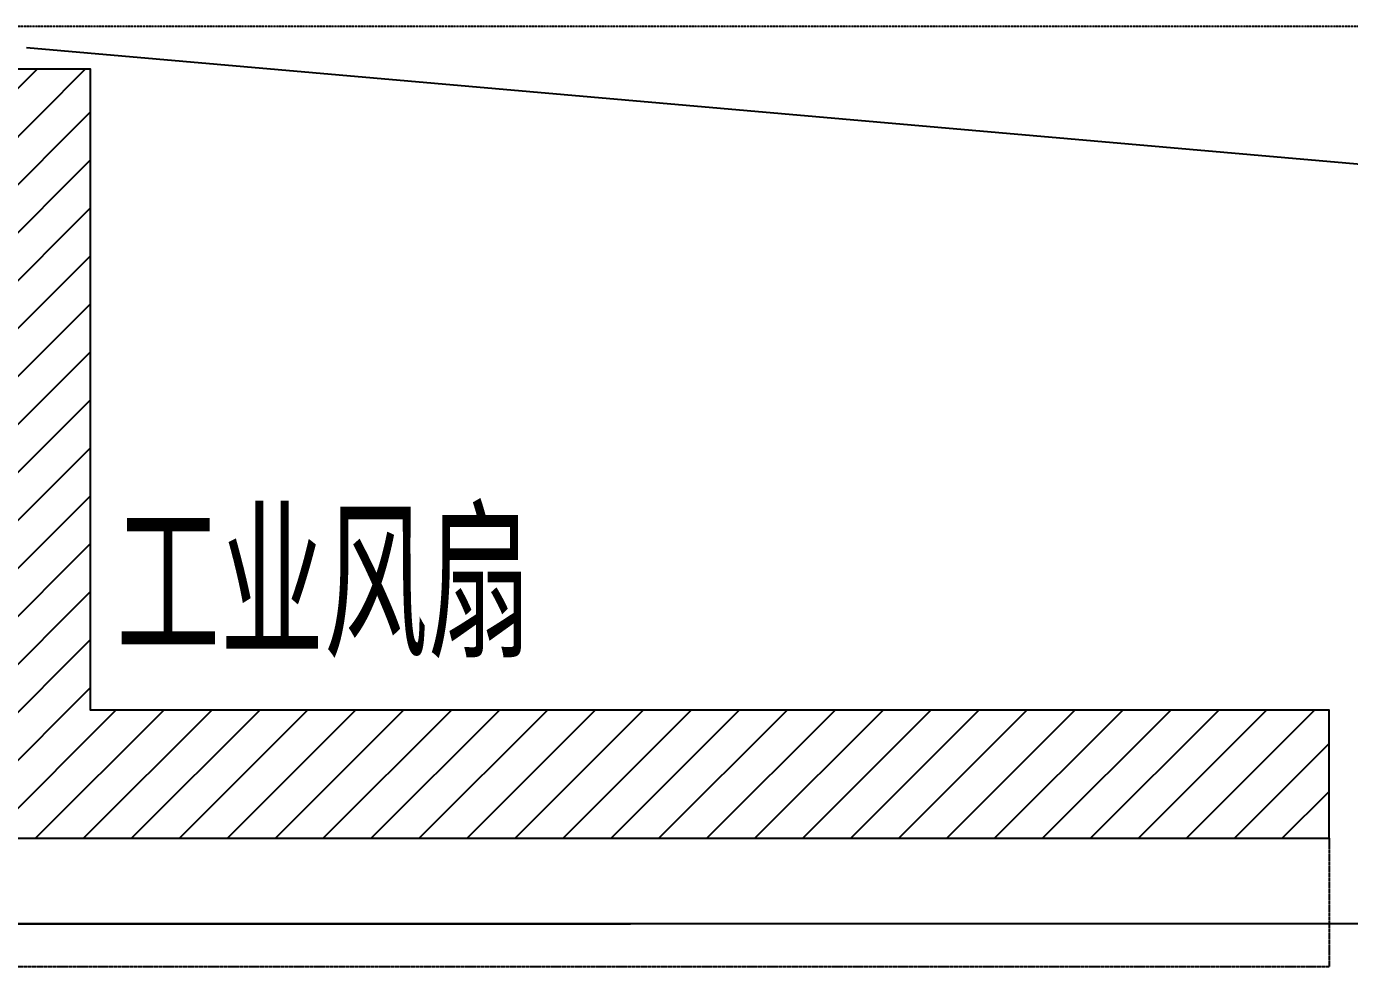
# Model space of a CAD drawing. Extents: x -599358 to 2865263, y -1062760 to 486533.
# Drawn here: x 1877195 to 1880293, y -663310 to -661110 of the extents above; entities that cross this region are included whole.
import ezdxf

# ---------------------------------------------------------------- set-up
doc = ezdxf.new("R2010")
doc.units = 0
for name, pattern in [('__DASH', [0.35, 0.25, -0.1]), ('DASH', [0.35, 0.25, -0.1]), ('DOTE', [2.42, 2, -0.2, 0.02, -0.2])]:
    doc.linetypes.add(name, pattern=pattern)
for name, color, linetype in [('A-AXIS-DOTE', 14, 'DOTE'), ('A-LIN-V', 9, 'Continuous'), ('A-SFCE', 30, 'Continuous'), ('建-文字', 7, 'Continuous')]:
    doc.layers.add(name, color=color, linetype=linetype)
doc.styles.add('A-STANDARD', font='SIMPLEX', dxfattribs={"bigfont": 'GBCBIG'})

# ---------------------------------------------------------------- blocks, each defined once
blk = doc.blocks.new('G$C2C10B007')
at = {"layer": 'A-LIN-V'}
h = blk.add_hatch(dxfattribs=at)
h.set_pattern_fill('ANSI31', color=252, scale=50)
h.set_pattern_definition([(45, (0, 400), (-56.1266, 56.1266), [])])
h.paths.add_polyline_path([(-150, 600), (-3050, 600), (-3050, 300), (3050, 300), (3050, 600), (150, 600), (150, 2100), (-150, 2100)])
blk.add_lwpolyline([(-150, 600), (-3050, 600), (-3050, 300), (3050, 300), (3050, 600), (150, 600), (150, 2100), (-150, 2100), (-150, 600)], dxfattribs=at)
at = {"layer": 'A-SFCE', "linetype": 'DASH'}
for p in [(3050, 300), (-3050, 0)]:
    blk.add_line(p, (3050, 0), dxfattribs=at)
at = {"layer": '建-文字', "style": 'A-STANDARD'}
blk.add_text('工业风扇', height=337.59, dxfattribs=at).set_placement((210.4, 722.5))
blk = doc.blocks.new('w432424324')
at = {"layer": 'A-LIN-V', "color": 2}
blk.add_line((-751204.7, 583257.5), (-759779.7, 584007.5), dxfattribs=at)
at = {"layer": 'A-LIN-V'}
blk.add_blockref('G$C2C10B007', (-759779.7, 581857.5), dxfattribs=at)
blk = doc.blocks.new('23423wer')
at = {"color": 6, "linetype": 'DASH'}
blk.add_lwpolyline([(-1667170.8, 542487.1), (-1674651.9, 542487.1)], dxfattribs=at)
blk = doc.blocks.new('23423wer-M')
at = {"color": 6, "linetype": 'DASH'}
blk.add_lwpolyline([(1667170.8, 542487.1), (1674651.9, 542487.1)], dxfattribs=at)

msp = doc.modelspace()

# ---------------------------------------------------------------- linework, layer by layer
at = {"layer": 'A-AXIS-DOTE', "linetype": '__DASH', "ltscale": 2}
msp.add_line((1930835.3, -661109.9), (1839476.3, -661109.9), dxfattribs=at)

# ---------------------------------------------------------------- block references
at = {"xscale": 1.35874988235309, "yscale": 1.35874988235309, "zscale": 1.35874988235309}
for name, p in [('23423wer-M', (-396822.9, -1400314.2)), ('23423wer', (4151213.4, -1400314.2))]:
    msp.add_blockref(name, p, dxfattribs=at)
at = {"layer": 'A-LIN-V'}
msp.add_blockref('w432424324', (2636974.9, -1245167.3), dxfattribs=at)

doc.saveas('drawing.dxf')
